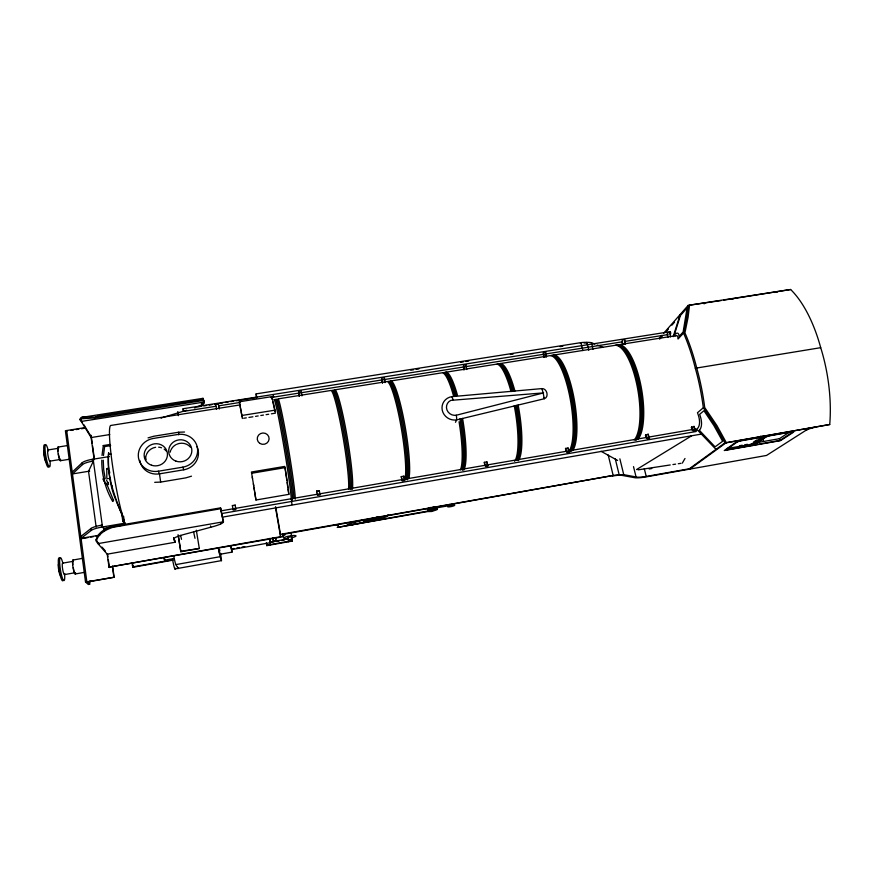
<?xml version="1.0" encoding="UTF-8"?>
<svg xmlns="http://www.w3.org/2000/svg" width="874" height="874" viewBox="0 0 874 874"><rect width="100%" height="100%" fill="white"/><g stroke="black" fill="none" stroke-linecap="round" stroke-linejoin="round"><path stroke-width="1.31" d="M288.005 539.356L288.005 537.368L291.73 536.702L292.124 541.115L266.788 545.627L266.33 542.776M292.124 541.115L291.73 536.702M132.75 566.811L132.345 564.429L132.739 566.887L172.462 559.819M115.707 499.764A167.163 160.259 -2.4 0 1 114.8 497.361C109.239 483.77 107.863 465.744 108.638 452.666C106.093 475.358 114.964 496.88 122.873 517.397M273.147 394.545L273.584 397.124L273.442 396.512M223.504 521.822L220.379 524.16A27.105 5.255 -9.4 0 1 210.7 527.251L183.212 534.691A25.226 4.654 -9.5 0 0 175.794 537.248L175.543 537.357A17.404 3.223 -9.4 0 0 174.199 538.286L174.035 538.46A17.404 3.223 -9.4 0 0 173.817 539.389L175.292 542.219L107.229 554.171L97.943 543.628A59.039 7.32 80.5 0 1 96.708 541.825L96.369 541.006M401.264 476.603L402.291 480.886L404.924 480.427L403.886 476.155L401.264 476.603L401.985 480.416M403.886 476.155L404.356 478.897M724.612 443.107L829.721 424.513A98.401 44.421 80.4 0 0 820.708 347.677A98.259 44.29 80.6 0 0 790.62 289.502L688.199 305.365L686.713 317.524L683.544 333.07L678.071 339.003A38.675 6.741 -68.1 0 0 674.925 336.009M687.073 308.052L683.129 332.033L679.109 336.392L679.054 335.78A41.22 7.189 -68.1 0 0 674.302 334.862L680.333 315.711M103.7 481.126L103.198 478.635L103.569 479.935M102.007 455.409L103.329 445.543L110.026 444.462M103.46 455.518L104.618 446.647L103.35 445.532M669.877 332.71C670.609 329.334 671.287 336.676 669.921 333.038M695.333 429.626C695.759 427.812 697.059 431.068 696.065 431.527L221.526 513.573M85.073 427.615L65.397 430.74L85.521 582.029L88.34 584.498L89.64 584.269L90.153 580.587M231.064 547.255L231.588 549.571L270.044 542.732L269.782 538.876M96.184 539.619C97.604 533.249 104.126 529.436 109.665 526.956L220.554 507.87L220.761 508.996A58.066 1.169 80.5 0 0 223.198 520.467L223.416 521.789A58.088 1.169 80.5 0 1 220.674 508.734L220.554 507.87M96.369 540.984C98.216 533.566 106.311 529.447 113.008 527.273L220.674 508.734M201.435 403.668L201.632 404.924L203.391 403.624L203.861 400.86M203.391 403.624L203.773 400.805A57.968 1.169 80.5 0 0 202.987 399.669L97.473 416.275C93.824 418.952 79.752 413.959 80.08 419.859A58.94 7.287 80.4 0 1 81.26 421.432L91.115 437.546L109.774 434.564M215.791 406.29L183.54 411.403L183.092 408.737L670.172 331.672M272.983 538.81L272.917 538.231M484.316 462.313L485.496 466.519L488.063 466.071L486.884 461.876L484.316 462.313L484.775 465.023M486.884 461.876L487.637 465.634M106.814 477.881L106.792 468.639L108.627 468.125M113.522 500.409L106.355 483.147M133.034 567.259L132.619 564.801L133.034 567.259L173.085 560.136M673.177 336.665L680.234 314.422M565.522 448.428L566.844 452.557L569.356 452.12L568.034 448.001L565.522 448.428L565.981 451.115M568.034 448.001L568.821 451.705M222.761 521.396L223.263 520.696M388.001 514.753L387.488 516.01A6.719 1.191 -11.2 0 1 382.561 518.02L351.752 524.859A4.042 0.71 -10.9 0 1 347.087 525.165A4.042 0.71 -10.9 0 1 350.19 523.734L363.639 519.822A3.146 0.557 -11 0 0 364.371 519.56M645.668 434.64L647.121 438.693L649.579 438.267L648.126 434.214L645.405 435.263L646.487 438.3M647.852 434.837L648.126 434.214M691.596 426.829L693.126 430.838L695.551 430.423L694.011 426.403L691.29 427.452L692.426 430.456M455.474 422.295L456.665 419.891A4.916 0.874 81.9 0 0 456.283 415.237L543.606 392.885L450.897 400.358A8.183 7.779 25.1 0 0 454.087 415.314L456.283 415.237M694.011 426.403L694.852 430.041M432.291 510.514L432.368 507.139M682.31 463.122L684.998 458.489M103.897 479.334L104.465 478.777M580.358 343.438L580.926 342.63A19.436 5.331 -13.9 0 1 586.072 342.346L586.967 342.368A17.567 4.818 -13.9 0 1 591.425 342.695L594.877 344.083M113.128 501.141L113.544 500.059M659.225 338.325L661.858 335.343M663.606 333.344L688.199 305.365M659.608 339.123L662.241 336.129M665.748 332.153L668.381 329.159M671.898 325.172L674.531 322.189M678.923 317.207L687.543 307.429M72.225 472.102L82.222 462.707A12.728 3.168 -7.6 0 1 92.273 459.342L109.283 456.567M790.62 289.502L723.88 300.121M96.151 527.033L88.536 471.304L93.409 461.079L92.535 461.221A12.739 3.146 -7.6 0 0 82.473 464.586L72.466 473.937L89.683 471.108M106.999 478.777L108.474 478.537M437.066 509.662L431.723 511.487L427.528 511.585L337.222 527.437L427.812 511.072C430.281 508.646 442.484 510.558 434.695 506.854L435.176 509.236M283.089 534.375L613.166 475.456A19.96 3.332 -13 0 1 618.388 474.866L619.284 474.811A18.048 3.015 -13 0 1 623.741 474.669L636.064 476.942A17.753 2.906 -13.4 0 0 646.225 476.439L690.58 468.54M683.544 333.07A99.898 35.342 80.5 0 1 695.322 368.238A100.04 35.441 80.4 0 1 703.319 407.765L697.474 412.736A38.882 16.18 46.1 0 1 696.731 429.254L715.992 449.367M80.812 536.483L91.125 528.388A12.902 2.567 -8.4 0 1 101.351 525.23L102.236 525.077M125.343 523.078L101.613 527.153A12.902 2.556 -8.5 0 0 91.388 530.31L81.064 538.362L99.822 535.117M763.275 437.656L763.45 437.513A4.009 0.666 -14.3 0 0 761.615 437.197L741.316 440.758A4.009 0.677 -14.1 0 0 736.979 442.157L725.879 450.012L751.815 445.445L763.275 437.656L762.936 436.421L751.487 444.243L726.851 448.581M688.537 469.327L724.928 442.867L829.721 424.513M689.804 469.109L726.305 442.626L716.92 425.562L704.717 407.535A100.018 35.539 80.4 0 0 696.72 368.009A99.876 35.441 80.5 0 0 684.932 332.852L688.078 317.317L689.542 305.157L721.214 300.536M753.399 442.211L756.523 440.081M759.648 437.94L761.735 436.519M752.514 445.554L764.499 437.426A5.353 0.885 -14.3 0 1 771.294 435.252L790.5 431.876A5.364 0.874 -14.5 0 1 793.199 432.401L780.548 440.616L724.262 450.536L735.558 442.506A5.342 0.896 -14.1 0 1 742.277 440.332L761.647 436.934A5.353 0.885 -14.3 0 1 764.499 437.426M79.84 419.651L81.577 418.755L94.479 417.947L97.473 416.275M754.95 442.998L779.379 438.704L790.38 431.505M779.881 440.496L792.183 432.477A4.02 0.655 -14.5 0 0 790.435 432.149L770.311 435.678A4.009 0.666 -14.3 0 0 765.93 437.087L754.153 445.03L779.881 440.496L779.379 438.704M809.106 428.304L766.531 455.441L646.017 476.898A19.425 3.179 -13.4 0 1 639.2 477.772L638.249 477.827A19.425 3.179 -13.4 0 1 634.633 477.696L621.764 475.347A14.563 2.436 -13 0 0 612.521 476.035M636.534 469.567L691.509 435.875M201.621 404.935L201.151 405.186A26.449 7.647 -8.2 0 1 196.923 407.055M465.766 364.895L466.771 369.527M186.697 410.245L165.077 416.789A24.636 6.795 -8.3 0 0 163.012 417.488M191.493 476.177L185.812 477.87L160.652 482.087L154.709 482.328M148.056 437.896L153.737 436.246L178.678 432.226L184.545 432.018M546.589 356.734L544.12 357.127L543.377 352.462L545.846 352.08L546.272 356.821L545.9 354.494M373.908 517.79L363.409 521.024L377.284 518.544A4.348 0.765 -11.1 0 0 380.725 516.829M669.429 332.448L670.598 336.916M288.431 541.771L288.431 539.804L292.156 539.138M266.745 545.201L292.135 540.678L291.708 538.264M218.566 548.959L219.778 554.313L232.014 552.128L231.752 549.855M173.74 556.028A15.579 1.005 80.7 0 0 175.893 564.593L220.073 556.705L221.515 560.747L220.576 553.176M85.521 582.029L114.133 577.244L87.16 582.073M174.866 568.963L221.384 560.627M180.59 551.319L199.316 548.479L180.82 551.756L178.056 534.691M649.153 468.988L651.807 468.519M107.174 553.799L109.01 567.128L280.554 536.702L280.478 534.353L613.166 475.456L608.195 454.983M436.268 507.925L447.444 505.937M64.49 574.589L75.011 572.721M109.01 567.128L283.143 536.712L283.078 533.894M75.23 573.989L83.904 572.448M272.852 538.46L273.398 541.279L275.867 540.372L275.485 538.013M164.64 560.19L173.795 558.562M231.479 548.938L234.134 548.468M236.788 547.998L239.432 547.517M242.087 547.048L244.742 546.578M270.153 542.088L288.005 538.919M271.464 542.295L274.01 541.847M276.555 541.399L279.101 540.94M281.647 540.493L284.192 540.034M72.848 560.059L82.768 558.311M62.535 563.173L73.066 561.327M739.655 445.696L742.245 445.237M744.834 444.779L747.434 444.331M81.38 538.701L88.066 537.543M90.743 537.084L93.42 536.625M96.096 536.155L98.773 535.696M222.63 517.102L700.358 434.269A2.556 0.961 79.7 0 0 701.003 432.991M97.943 543.628L223.416 521.789M121.442 511.563L122.797 521.112L124.217 520.86L123.54 516.097M255.405 496.705L255.973 500.004L288.846 494.356A49.152 1.748 80.5 0 0 285.088 467.645L284.727 466.421L251.428 472.015L252.553 478.57M235.15 505.096L235.871 509.531L233.118 510.001L232.397 505.565L235.15 505.096L235.259 505.685M316.617 491.079L319.305 490.62L320.179 494.968L317.491 495.438L316.617 491.079L316.65 491.68L319.327 491.221L319.305 490.62M111.719 527.088L103.678 528.475L104.039 531.141M114.407 526.629L117.094 526.17M119.771 525.7L122.458 525.241M221.067 510.853L695.66 428.981M251.679 473.26L285.088 467.645M158.303 471.217L182.83 467.153A17.447 16.519 -13.1 0 0 197.458 448.012A17.447 16.519 -13.1 0 0 177.75 434.498L153.354 438.442A17.567 16.562 -15.1 0 0 138.463 457.67A17.567 16.562 -15.1 0 0 158.303 471.217L159.483 473.839L160.652 482.087M197.032 446.69A17.283 16.377 -13.3 0 1 183.791 469.797L159.483 473.839A17.404 16.42 -15.3 0 1 139.818 460.369M108.529 454.425L110.965 454.032M695.322 368.238L820.708 347.677M47.939 449.968L58.252 448.318M110.67 445.674L104.421 446.57M49.851 461.155L60.164 459.484M60.372 460.718L70.073 459.145M274.939 410.179A49.053 1.737 80.5 0 0 271.617 396.665L239.323 401.789L241.88 415.478L274.939 410.179L275.332 413.183L271.366 413.817M58.045 447.073L67.746 445.511M243.671 418.264L246.304 417.848M248.948 417.422L252.903 416.789M255.547 416.363L258.18 415.937M260.823 415.511L263.456 415.084M266.1 414.658L268.733 414.243M94.479 417.947L203.161 400.478A57.99 1.169 80.5 0 1 203.981 402.073L204.057 402.401M81.26 421.432L203.981 402.073M236.231 400.773L256.453 397.572L256.126 393.879L580.926 342.63L582.849 350.572M410.791 370.215L413.489 369.789M416.177 369.363L418.864 368.937M460.587 362.349L463.275 361.923M465.973 361.497L468.661 361.071M510.372 354.494L513.071 354.068M560.168 346.628L562.856 346.202M198.474 406.749L201.173 406.323M203.861 405.897L206.559 405.47M209.257 405.044L211.956 404.607M214.654 404.181L217.353 403.755M220.04 403.329L222.739 402.903M225.437 402.477L228.136 402.051M230.834 401.625L233.533 401.199M669.866 332.339L667.485 332.721L667.769 337.408L667.233 333.966M466.006 364.819L463.482 365.212L464.007 369.997L463.438 366.468M218.478 405.864L239.989 402.455M270.896 397.55L622.124 341.854M624.812 341.428L667.878 334.6M70.958 430.412L73.58 429.997M76.202 429.582L78.824 429.156M81.446 428.741L84.068 428.326M240.35 404.87L111.02 425.419A52.593 5.178 80.4 0 0 112.484 465.263A52.593 5.178 80.4 0 0 125.048 523.865M676.389 335.583L617.809 344.891A49.108 15.885 80.7 0 1 640.544 383.752A49.108 15.885 80.7 0 1 637.911 439.404M81.391 417.455L203.019 398.326M638.075 469.862L670.238 464.957M672.925 464.553L675.602 464.149M678.279 463.733L680.966 463.329M451.705 396.665L541.869 388.602C546.96 388.165 549.375 397.2 544.24 398.762L456.665 419.891A12.269 11.668 25.1 0 1 442.255 410.234A12.269 11.668 25.1 0 1 451.705 396.665A4.894 0.918 79.6 0 1 452.972 399.735M113.008 527.273L109.665 526.956M336.894 525.056L338.03 524.52L338.478 526.935M597.193 345.012L602.962 347.317M108.026 482.983C110.452 486.326 103.798 484.513 104.727 481.377M601.017 451.279L617.612 460.445M112.659 501.436C105.546 489.167 101.537 474.538 101.799 460.139M103.962 446.221L103.35 445.598M89.64 584.269L86.843 581.789L66.686 430.532L67.025 431.035M97.757 542.273L99.45 544.196M101.985 547.091L105.361 550.959M107.043 469.251L106.792 468.639M104.793 529.884L102.498 527L93.147 459.2M541.869 388.602L543.169 392.907M703.319 407.765L715.533 425.802L724.928 442.867M122.797 521.112L123.562 522.204M106.388 480.099L108.452 483.278M232.014 552.128L230.911 546.774M82.495 422.459L81.085 420.143A58.929 7.287 80.4 0 0 80.288 418.996M83.904 424.764L90.951 436.323M216.566 409.414L215.758 404.542L218.456 404.116L219.287 409.01M175.893 564.593L178.067 568.384M96.184 539.64L96.522 540.46M173.565 537.958A17.404 3.245 -9.4 0 0 173.62 538.1L175.292 542.219M110.561 480.143L110.102 477.685M183.54 411.403L183.114 408.792M182.83 467.153L183.791 469.797M178.001 412.462L177.783 411.752L178.394 415.663M543.191 393.005L544.24 398.762L543.945 397.495M762.762 438.857L763.483 441.49M760.773 436.05L761.112 437.284M751.323 443.642L751.815 445.445M220.073 556.705L218.314 548.064M291.96 501.163L291.566 498.693L291.676 499.622M644.313 468.759L646.225 476.439M292.003 504.626L291.566 501.173M633.508 466.629L636.064 476.942M591.425 342.695L593.031 349.272M619.874 458.85L623.741 474.669M586.847 342.368L588.781 350.288M615.296 458.937L619.174 474.822M240.055 406.093L239.323 401.789M269.815 541.574L270.044 542.732M180.612 535.391L181.508 539.324M145.226 457.31L145.816 459.953A11.581 10.925 -15.4 0 1 146.209 455.201M193.58 531.763L194.989 538.318M449.509 504.418L449.749 505.609A3.671 0.645 -11.8 0 0 448.919 506.898A3.671 0.645 -11.8 0 0 454.699 505.303A3.671 0.645 -11.8 0 0 449.771 505.609M275.703 539.968L275.867 540.372M436.235 506.909L436.716 509.28M435.765 506.854L436.257 509.236M435.591 506.833L436.082 509.214M433.591 506.953L434.083 509.334M431.592 509.782L431.111 507.401L429.888 507.707L430.379 510.088M428.806 508.034L429.298 510.416M428.424 510.755L427.932 508.373L427.32 508.701L427.812 511.072M172.506 559.36L173.205 562.878A15.284 1.005 80.7 0 0 175.248 568.133M269.596 540.449L269.913 542.175M240.284 407.142L240.984 410.878M105.197 478.69L103.667 469.502L103.252 460.194M288.846 494.356L288.027 489.506M232.397 505.565L232.517 506.166M241.224 412.146L242.032 416.669M291.064 533.227L291.49 535.664M288.005 537.368L288.431 539.804M282.684 534.036L283.143 536.712M202.987 399.669L203.183 400.816M256.126 393.879L256.803 397.768M275.714 506.887L280.478 534.353M275.441 507.193L280.554 536.702M284.4 533.555L284.716 535.478M301.912 395.878L301.18 391.017L298.547 391.432L299.279 396.293L298.679 392.688M385.128 382.506L384.341 377.743L381.763 378.158L382.55 382.91M384.385 378.999L384.975 382.572M381.807 379.403L382.397 382.976M252.247 476.986L253.766 486.042M203.817 401.341L204.024 402.608M223.209 520.838L223.427 522.16M203.729 401.592L203.937 402.848M203.587 401.843L203.795 403.111M203.413 402.106L203.609 403.362M222.509 521.592L222.728 522.914M202.604 402.892L202.801 404.149M202.244 403.154L202.451 404.411M220.674 522.619L220.882 523.941M543.246 353.719L543.803 357.215M271.617 396.665L272.043 399.309M254.498 490.576L253.362 483.825M625.445 344.203L624.713 339.593L622.299 339.975L622.638 344.684L622.08 341.221M624.495 340.838L625.052 344.29M275.441 537.554L275.703 539.553M272.939 538.002L273.365 540.82M254.028 487.987L255.448 496.596M241.88 415.478L242.349 418.482M210.492 525.929L210.7 527.251M254.629 491.778L255.973 500.004M196.322 530.19L199.316 548.479M269.454 538.417L269.76 540.383M178.482 536.439L180.82 551.756M174.505 539.793L174.691 541.072M173.62 538.1L173.817 539.389M269.673 539.892L269.968 541.814M112.637 566.45L114.133 577.244M112.364 566.155L113.86 576.96M91.125 435.285L92.218 443.205M92.578 445.849L94.403 459.058M107.557 554.236L107.917 556.891M108.289 559.557L109.392 567.532M90.896 435.94L94.184 459.746M92.273 459.342L92.535 461.221M101.351 525.23L101.613 527.153M96.238 539.924L96.424 541.29M219.276 549.779L219.571 552.018M82.222 462.707L82.473 464.586M91.125 528.388L91.388 530.31M269.869 541.235L270.066 542.612M219.767 549.91L219.833 550.511M266.537 543.224L266.788 545.627M270 538.919L270.503 544.972M219.745 553.57L219.778 554.313M178.678 432.226L178.711 434.826M448.023 505.729A3.671 0.645 -11.8 0 1 448.69 504.669M288.256 538.395A6.315 1.103 -10.4 0 1 284.771 537.292A6.315 1.103 -10.4 0 1 294.953 535.489A6.315 1.103 -10.4 0 1 291.457 537.827M285.132 468.977A45.109 1.606 80.5 0 1 286.814 480.329M287.098 482.361A45.109 1.606 80.5 0 1 287.819 487.889M272.754 401.974A45.022 1.595 80.5 0 1 272.95 402.696M273.18 403.548A45.022 1.595 80.5 0 1 273.704 405.656M273.988 406.902A45.022 1.595 80.5 0 1 274.96 411.381M75.535 572.667A7.09 1.049 81 0 1 74.082 572.077A7.09 1.049 81 0 1 72.553 563.096A7.09 1.049 81 0 1 73.482 560.638M63.125 580.27A11.624 1.835 81 0 1 59.082 569.859A11.624 1.835 81 0 1 59.563 558.169M60.721 574.928A5.812 0.929 81 0 1 58.602 569.444A5.812 0.929 81 0 1 59.137 564.342M64.632 574.371A11.624 1.824 81 0 1 62.469 578.249A11.624 1.824 81 0 1 59.629 560.649A11.624 1.824 81 0 1 62.797 562.998M64.763 573.508A5.812 0.907 81 0 1 62.83 570.23A5.812 0.907 81 0 1 62.786 563.217M74.782 572.689A5.801 0.852 81 0 1 74.192 571.487M73.864 570.405A5.801 0.852 81 0 1 73.274 567.63M72.881 564.68A5.801 0.852 81 0 1 72.903 561.665M50.047 460.937A5.67 0.863 80.2 0 1 47.906 454.906A5.67 0.863 80.2 0 1 48.507 450.7M60.71 459.757A6.926 0.994 80.2 0 1 59.181 458.347A6.926 0.994 80.2 0 1 57.684 449.564A6.926 0.994 80.2 0 1 58.7 447.969M48.802 465.897A11.351 1.759 80.2 0 1 44.672 456.873A11.351 1.759 80.2 0 1 45.066 445.369M45.983 461.778A5.67 0.885 80.2 0 1 44.137 456.261A5.67 0.885 80.2 0 1 44.071 450.591M50.102 461.8A11.351 1.748 80.2 0 1 47.775 463.974A11.351 1.748 80.2 0 1 45.011 446.843A11.351 1.748 80.2 0 1 48.31 450.711M60.339 459.265A5.67 0.819 80.2 0 1 59.301 457.9M58.973 456.752A5.67 0.819 80.2 0 1 58.383 453.956M58.012 451.148A5.67 0.819 80.2 0 1 58.066 448.515M112.385 486.556A8.194 0.863 80.4 0 1 112.047 485.824M109.709 473.118A8.194 0.863 80.4 0 1 109.665 471.785M122.535 515.005A167.163 160.259 -2.4 0 1 116.166 500.966M805.904 430.347A8.052 1.3 -14.6 0 1 816.25 427.047M774.582 292.44A7.833 2.065 -16.6 0 1 777.478 291.818M732.303 299.378A5.2 1.409 -16.1 0 1 732.947 299.236M703.941 303.77A5.2 1.431 -15.8 0 1 704.586 303.628M97.364 541.771A59.028 7.309 80.4 0 1 96.948 541.17M376.235 517.189A4.348 0.765 -11.1 0 1 377.36 516.982M178.438 567.554A15.273 0.961 80.7 0 1 177.641 567.259M164.705 558.552A9.101 0.666 80.7 0 1 163.82 558.191M161.111 418.22A24.636 6.795 -8.3 0 1 162.04 417.848M195.71 407.492A26.449 7.647 -8.2 0 1 194.443 407.907M584.116 343.023A14.181 3.889 -13.9 0 1 587.262 343.045M146.548 454.294A11.581 10.925 -15.4 0 1 155.627 447.28M158.631 447.171A11.581 10.925 -15.4 0 1 161.537 447.794M164.159 449.127A11.581 10.925 -15.4 0 1 166.311 451.06M170.201 452.175A11.504 10.903 -13.3 0 1 170.78 450.329M171.184 449.454A11.504 10.903 -13.3 0 1 176.002 444.637M176.898 444.2A11.504 10.903 -13.3 0 1 190.412 447.117M274.021 399.516A51.468 1.912 80.5 0 1 283.438 444.003A51.468 1.912 80.5 0 1 291.239 499.873M275.354 399.298A51.457 1.977 80.5 0 1 284.542 442.113A51.457 1.977 80.5 0 1 292.572 498.825M550.609 355.565A49.567 13.263 80.6 0 1 571.061 396.523A49.567 13.263 80.6 0 1 569.608 451.803M568.93 451.312A49.578 13.219 80.6 0 0 569.531 395.463A49.578 13.219 80.6 0 0 549.375 355.762L499.688 363.66A49.916 11.242 80.6 0 1 514.917 391.028M551.844 355.368A49.556 13.307 80.6 0 1 572.35 396.315A49.556 13.307 80.6 0 1 570.842 451.596M572.656 450.667A49.556 13.361 80.6 0 0 573.366 394.829A49.556 13.361 80.6 0 0 553.067 355.172L614.171 345.47A49.13 15.743 80.7 0 1 636.775 384.374A49.13 15.743 80.7 0 1 634.251 440.037M518.14 405.055A49.916 11.242 80.6 0 1 518.369 460.653M616.596 345.077A49.119 15.841 80.7 0 1 639.549 385.216A49.119 15.841 80.7 0 1 635.988 440.343M615.383 345.274A49.13 15.798 80.7 0 1 638.031 384.167A49.13 15.798 80.7 0 1 635.474 439.83M333.376 390.088A51.063 4.425 80.5 0 1 345.241 433.799A51.063 4.425 80.5 0 1 350.987 489.56M332.065 390.296A51.074 4.37 80.5 0 1 343.58 432.379A51.074 4.37 80.5 0 1 349.818 488.948M352.309 489.331A51.053 4.479 80.5 0 0 346.596 433.57A51.053 4.479 80.5 0 0 334.687 389.87L386.647 381.621A50.692 6.642 80.6 0 1 400.368 423.016A50.692 6.642 80.6 0 1 404.891 479.444M348.497 489.178A51.074 4.315 80.5 0 0 342.226 432.608A51.074 4.315 80.5 0 0 330.765 390.503L278.008 398.883A51.446 2.087 80.5 0 1 287.59 443.315A51.446 2.087 80.5 0 1 295.248 499.185M387.936 381.414A50.681 6.697 80.6 0 1 401.701 422.798A50.681 6.697 80.6 0 1 406.192 479.225M408.803 478.777A50.67 6.806 80.6 0 0 404.389 422.361A50.67 6.806 80.6 0 0 390.514 381.009L441.698 372.87A50.321 8.904 80.6 0 1 453.573 396.119M389.225 381.206A50.681 6.752 80.6 0 1 403.351 424.207A50.681 6.752 80.6 0 1 407.197 479.848M459.058 421.749A50.321 8.904 80.6 0 1 460.445 469.862M276.687 399.09A51.446 2.032 80.5 0 1 285.918 441.883A51.446 2.032 80.5 0 1 293.915 498.595M497.186 364.054A49.938 11.143 80.6 0 1 512.317 391.454M515.54 405.481A49.938 11.143 80.6 0 1 516.425 460.205M498.431 363.857A49.927 11.187 80.6 0 1 513.617 391.246M516.84 405.274A49.927 11.187 80.6 0 1 517.692 459.986M511.028 391.661A49.949 11.089 80.6 0 0 495.929 364.25L445.511 372.269A50.288 9.057 80.6 0 1 457.517 395.474M514.24 405.7A49.949 11.089 80.6 0 1 514.589 461.308M462.565 418.395A50.288 9.057 80.6 0 1 463.843 470.07M442.965 372.674A50.31 8.948 80.6 0 1 454.895 395.9M459.932 418.832A50.31 8.948 80.6 0 1 461.723 469.644M444.232 372.466A50.299 9.002 80.6 0 1 456.206 395.693M461.253 418.613A50.299 9.002 80.6 0 1 462.565 470.288M699.364 430.314L715.074 446.854L722.623 441.304L713.905 425.572L703.952 410.714L699.648 414.342L700.074 415.532A41.449 17.251 46.1 0 1 699.364 430.314M259.862 443.413A5.943 5.692 -3.6 0 0 269.105 439.032A5.943 5.692 -3.6 0 0 260.561 433.58A5.943 5.692 -3.6 0 0 259.862 443.413M176.024 461.166A11.635 11.012 -13.1 0 0 191.734 448.897A11.635 11.012 -13.1 0 0 173.041 442.331A11.635 11.012 -13.1 0 0 176.024 461.166M151.486 465.219A11.712 11.045 -15.1 0 0 167.349 452.885A11.712 11.045 -15.1 0 0 148.58 446.297A11.712 11.045 -15.1 0 0 151.486 465.219"/></g></svg>
